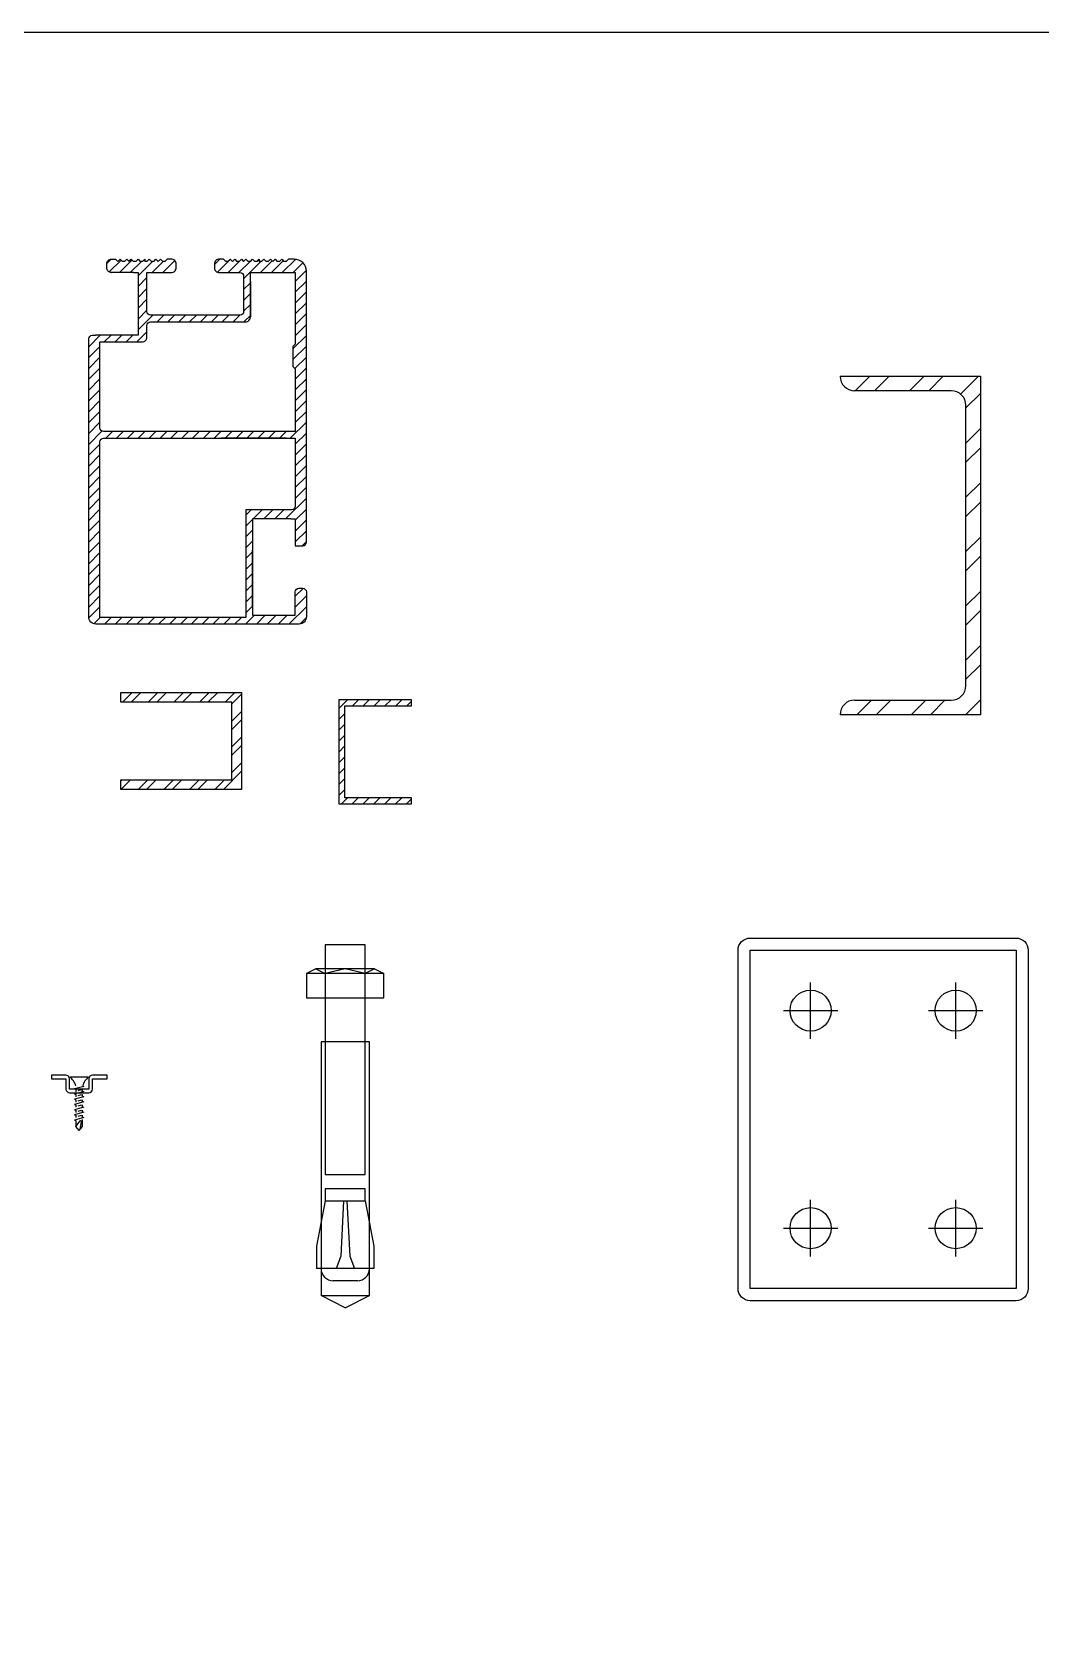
# Model space of a CAD drawing. Header units: millimetres. Extents: x -1461755 to -1310892, y 1449272 to 1531173.
# Drawn here: x -1317586 to -1317169, y 1510368 to 1511034 of the extents above; entities that cross this region are included whole.
import ezdxf

# ---------------------------------------------------------------- set-up
doc = ezdxf.new("R2010")
doc.units = ezdxf.units.MM
doc.header["$LTSCALE"] = 10
doc.layers.get('0').update_dxf_attribs({"linetype": 'CONTINUOUS'})
doc.layers.add('DOTE', color=1, linetype='CONTINUOUS')
doc.layers.add('铝合金', color=7, linetype='CONTINUOUS')

msp = doc.modelspace()

# ---------------------------------------------------------------- hatches: boundary and pattern name
h = msp.add_hatch()
h.set_pattern_fill('ANSI31', color=256, scale=2)
h.set_pattern_definition([(45, (-2117050.943, 1394921.611), (-2.24506403, 2.24506403), [])])
h.paths.add_polyline_path([(-1317493.28, 1510939.69), (-1317492.36, 1510940.63), (-1317492.36, 1510939.69), (-1317491.43, 1510939.69), (-1317490.5, 1510940.63), (-1317489.58, 1510939.69), (-1317488.65, 1510939.69), (-1317487.73, 1510940.63), (-1317486.79, 1510939.69), (-1317485.87, 1510940.63), (-1317484.95, 1510939.69), (-1317484.02, 1510939.69), (-1317483.09, 1510940.63), (-1317482.16, 1510939.69), (-1317481.24, 1510939.69), (-1317480.32, 1510940.63), (-1317477.9, 1510940.63, -0.414214), (-1317472.9, 1510935.63), (-1317472.9, 1510823.55, -0.414214), (-1317474.4, 1510822.05), (-1317477.53, 1510822.05), (-1317477.53, 1510831.31), (-1317477.53, 1510833.16), (-1317479.38, 1510833.16), (-1317493.28, 1510833.16), (-1317495.14, 1510833.16), (-1317495.14, 1510831.31), (-1317495.14, 1510793.33), (-1317477.53, 1510793.33), (-1317477.53, 1510794.26), (-1317477.53, 1510802.94, -0.414214), (-1317476.03, 1510804.44), (-1317474.4, 1510804.44, -0.414214), (-1317472.9, 1510802.94), (-1317472.9, 1510792.63, -0.414214), (-1317475.9, 1510789.63), (-1317558.27, 1510789.63), (-1317559.9, 1510789.63, -0.414214), (-1317562.9, 1510792.63), (-1317562.9, 1510793.33), (-1317562.9, 1510907.27), (-1317562.9, 1510907.62, -0.414214), (-1317561.4, 1510909.12), (-1317560.11, 1510909.12), (-1317542.52, 1510909.12), (-1317542.52, 1510933.27), (-1317542.52, 1510935.06), (-1317544.37, 1510935.06), (-1317553.48, 1510935.06, -0.414214), (-1317555.48, 1510937.06), (-1317555.48, 1510938.63, -0.414214), (-1317553.48, 1510940.63), (-1317551.78, 1510940.63), (-1317550.85, 1510939.69), (-1317549.92, 1510940.63), (-1317549, 1510939.69), (-1317548.07, 1510939.69), (-1317547.15, 1510940.63), (-1317546.22, 1510939.69), (-1317545.29, 1510940.63), (-1317544.37, 1510939.69), (-1317543.44, 1510939.69), (-1317542.52, 1510940.63), (-1317541.58, 1510939.69), (-1317540.66, 1510939.69), (-1317539.74, 1510940.63), (-1317539.74, 1510939.69), (-1317538.81, 1510939.69), (-1317537.88, 1510940.63), (-1317536.95, 1510939.69), (-1317536.03, 1510939.69), (-1317535.11, 1510940.63), (-1317534.17, 1510939.69), (-1317533.25, 1510940.63), (-1317532.32, 1510939.69), (-1317531.4, 1510939.69), (-1317530.47, 1510940.63), (-1317528.76, 1510940.63, -0.414214), (-1317526.76, 1510938.63), (-1317526.76, 1510937.06, -0.414214), (-1317528.76, 1510935.06), (-1317538.81, 1510935.06), (-1317538.81, 1510918.97, 0.414214), (-1317537.31, 1510917.47), (-1317500.35, 1510917.47, 0.414214), (-1317498.85, 1510918.97), (-1317498.85, 1510933.56, 0.414214), (-1317500.35, 1510935.06), (-1317504.4, 1510935.06), (-1317508.89, 1510935.06, -0.414214), (-1317510.89, 1510937.06), (-1317510.89, 1510938.63, -0.414214), (-1317508.89, 1510940.63), (-1317507.18, 1510940.63), (-1317506.25, 1510939.69), (-1317505.32, 1510939.69), (-1317504.4, 1510940.63), (-1317503.48, 1510939.69), (-1317502.55, 1510940.63), (-1317501.62, 1510939.69), (-1317500.69, 1510939.69), (-1317499.77, 1510940.63), (-1317498.85, 1510939.69), (-1317497.91, 1510940.63), (-1317496.99, 1510939.69), (-1317496.06, 1510939.69), (-1317495.14, 1510940.63), (-1317494.21, 1510939.69)])
h.paths.add_polyline_path([(-1317477.53, 1510869.29), (-1317556.41, 1510869.29), (-1317556.77, 1510869.29, -0.414214), (-1317558.27, 1510870.79), (-1317558.27, 1510906.35), (-1317557.33, 1510906.35), (-1317540.81, 1510906.35, 0.414214), (-1317538.81, 1510908.35), (-1317538.81, 1510911.9), (-1317538.81, 1510913.19, -0.414214), (-1317537.31, 1510914.69), (-1317536.03, 1510914.69), (-1317498.06, 1510914.69, 0.414214), (-1317496.06, 1510916.69), (-1317496.06, 1510935.06), (-1317494.21, 1510935.06), (-1317477.53, 1510935.06), (-1317477.53, 1510933.22), (-1317477.53, 1510905.42), (-1317478.46, 1510904.49), (-1317478.46, 1510896.16), (-1317477.53, 1510895.23), (-1317477.53, 1510870.22)], flags=16)
h.paths.add_polyline_path([(-1317477.53, 1510866.52), (-1317477.53, 1510839.47), (-1317477.53, 1510838.37, -0.414214), (-1317479.03, 1510836.87), (-1317497.91, 1510836.87), (-1317497.91, 1510794.26), (-1317497.91, 1510792.4), (-1317500.69, 1510792.4), (-1317556.41, 1510792.4), (-1317558.27, 1510792.4), (-1317558.27, 1510865.02, -0.414214), (-1317556.77, 1510866.52), (-1317556.41, 1510866.52), (-1317479.38, 1510866.52)], flags=16)
h = msp.add_hatch()
h.set_pattern_fill('STEEL', color=4, scale=10)
h.set_pattern_definition([(45, (-1341690.016, 1688736.832), (-11.2253202, 11.2253202), []), (45, (-1341690.016, 1688744.77), (-11.2253202, 11.2253202), [])])
h.paths.add_polyline_path([(-1317206.18, 1510886.17, -0.414214), (-1317200.18, 1510880.17), (-1317200.18, 1510764.17, -0.414214), (-1317206.18, 1510758.17), (-1317246.18, 1510758.17, 0.414214), (-1317252.18, 1510752.17), (-1317194.18, 1510752.17), (-1317194.18, 1510892.17), (-1317252.18, 1510892.17, 0.414214), (-1317246.18, 1510886.17)])
h = msp.add_hatch()
h.set_pattern_fill('ANSI31', color=256, scale=2)
h.set_pattern_definition([(45, (-2311210.9887, 1325046.5992), (-2.24506403, 2.24506403), [])])
h.paths.add_polyline_path([(-1317429.46, 1510755.79), (-1317429.46, 1510758.29), (-1317459.46, 1510758.29), (-1317459.46, 1510715.29), (-1317429.46, 1510715.29), (-1317429.46, 1510717.79), (-1317456.96, 1510717.79), (-1317456.96, 1510755.79)])
at = {"layer": '铝合金'}
h = msp.add_hatch(dxfattribs=at)
h.set_pattern_fill('金属', color=256, scale=3)
h.set_pattern_definition([(45, (-1459144.685, 1485388.677), (-5.30330086, 5.30330086), []), (45, (-1459141.149, 1485388.677), (-5.30330086, 5.30330086), [])])
h.paths.add_polyline_path([(-1317549.67, 1510761.28), (-1317499.67, 1510761.28), (-1317499.67, 1510721.28), (-1317549.67, 1510721.28), (-1317549.67, 1510725.28), (-1317503.67, 1510725.28), (-1317503.67, 1510757.28), (-1317549.67, 1510757.28)])

# ---------------------------------------------------------------- linework, layer by layer
for p, q in [((-1317252.18, 1510892.17, 0), (-1317252.18, 1510892.17, 0)), ((-1317252.18, 1510892.17, 0), (-1317194.18, 1510892.17, 0)), ((-1317194.18, 1510892.17, 0), (-1317194.18, 1510752.17, 0)), ((-1317206.18, 1510886.17, 0), (-1317246.18, 1510886.17, 0)), ((-1317200.18, 1510764.17, 0), (-1317200.18, 1510880.17, 0)), ((-1317246.18, 1510758.17, 0), (-1317206.18, 1510758.17, 0)), ((-1317252.18, 1510752.17, 0), (-1317252.18, 1510752.17, 0)), ((-1317194.18, 1510752.17, 0), (-1317252.18, 1510752.17, 0))]:
    msp.add_line(p, q)
at = {"color": 3}
for p, q in [((-1317468.94, 1510647.07, 0), (-1317472.82, 1510645.07, 0)), ((-1317444.69, 1510647.07, 0), (-1317468.94, 1510647.07, 0)), ((-1317468.94, 1510647.07, 0), (-1317465.07, 1510645.07, 0)), ((-1317456.82, 1510647.07, 0), (-1317465.07, 1510645.07, 0)), ((-1317448.57, 1510645.07, 0), (-1317456.82, 1510647.07, 0)), ((-1317444.69, 1510647.07, 0), (-1317448.57, 1510645.07, 0)), ((-1317444.69, 1510647.07, 0), (-1317440.82, 1510645.07, 0)), ((-1317465.07, 1510551.1, 0), (-1317468.7, 1510532.29, 0)), ((-1317457.51, 1510551.1, 0), (-1317458.69, 1510528.13, 0)), ((-1317456.13, 1510551.1, 0), (-1317454.95, 1510528.13, 0)), ((-1317448.57, 1510551.1, 0), (-1317444.94, 1510532.29, 0)), ((-1317468.7, 1510532.29, 0), (-1317468.7, 1510523.02, 0)), ((-1317444.94, 1510532.29, 0), (-1317444.94, 1510523.02, 0)), ((-1317458.69, 1510528.13, 0), (-1317460.6, 1510523.02, 0)), ((-1317454.95, 1510528.13, 0), (-1317453.04, 1510523.02, 0)), ((-1317444.94, 1510523.02, 0), (-1317468.7, 1510523.02, 0)), ((-1317466.82, 1510523.02, 0), (-1317466.82, 1510523.02, 0)), ((-1317451.82, 1510518.02, 0), (-1317461.82, 1510518.02, 0)), ((-1317446.82, 1510523.02, 0), (-1317446.82, 1510523.02, 0)), ((-1317456.82, 1510506.86, 0), (-1317466.82, 1510511.86, 0)), ((-1317456.82, 1510506.86, 0), (-1317446.82, 1510511.86, 0))]:
    msp.add_line(p, q, dxfattribs=at)
at = {"color": 4}
for p, q in [((-1317570.71, 1510602.3), (-1317562.96, 1510602.3)), ((-1317564.9, 1510598.41), (-1317568.77, 1510597.34)), ((-1317565.48, 1510598.57), (-1317564.9, 1510598.41)), ((-1317568.77, 1510597.34), (-1317568.19, 1510597.18)), ((-1317564.9, 1510596.27), (-1317568.77, 1510595.2)), ((-1317568.77, 1510595.2), (-1317568.19, 1510595.04)), ((-1317564.9, 1510594.12), (-1317568.77, 1510593.05)), ((-1317568.77, 1510593.05), (-1317568.19, 1510592.89)), ((-1317564.9, 1510591.98), (-1317568.77, 1510590.91)), ((-1317568.19, 1510597.18), (-1317568.19, 1510596.18)), ((-1317568.19, 1510595.04), (-1317568.19, 1510594.04)), ((-1317568.19, 1510592.89), (-1317568.19, 1510591.9)), ((-1317566.04, 1510597.02), (-1317567.48, 1510596.62)), ((-1317566.04, 1510594.88), (-1317567.48, 1510594.48)), ((-1317566.04, 1510592.74), (-1317567.48, 1510592.34)), ((-1317565.48, 1510596.43), (-1317565.48, 1510597.18)), ((-1317565.48, 1510596.43), (-1317564.9, 1510596.27)), ((-1317565.48, 1510594.29), (-1317565.48, 1510595.04)), ((-1317565.48, 1510594.29), (-1317564.9, 1510594.12)), ((-1317565.48, 1510592.14), (-1317565.48, 1510592.89)), ((-1317565.48, 1510592.14), (-1317564.9, 1510591.98)), ((-1317568.77, 1510590.91), (-1317568.19, 1510590.75)), ((-1317564.9, 1510589.84), (-1317568.77, 1510588.77)), ((-1317568.77, 1510588.77), (-1317568.19, 1510588.61)), ((-1317564.9, 1510587.7), (-1317568.77, 1510586.63)), ((-1317568.77, 1510586.63), (-1317568.19, 1510586.47)), ((-1317564.9, 1510585.56), (-1317568.77, 1510584.49)), ((-1317568.77, 1510584.49), (-1317568.19, 1510584.33)), ((-1317568.19, 1510590.75), (-1317568.19, 1510589.76)), ((-1317568.19, 1510588.61), (-1317568.19, 1510587.61)), ((-1317568.19, 1510586.47), (-1317568.19, 1510585.47)), ((-1317566.04, 1510590.6), (-1317567.48, 1510590.2)), ((-1317566.04, 1510588.45), (-1317567.48, 1510588.06)), ((-1317566.04, 1510586.31), (-1317567.48, 1510585.91)), ((-1317565.48, 1510590), (-1317565.48, 1510590.75)), ((-1317565.48, 1510590), (-1317564.9, 1510589.84)), ((-1317565.48, 1510587.86), (-1317565.48, 1510588.61)), ((-1317565.48, 1510587.86), (-1317564.9, 1510587.7)), ((-1317565.48, 1510585.72), (-1317565.48, 1510586.47)), ((-1317565.48, 1510585.72), (-1317564.9, 1510585.56)), ((-1317565.48, 1510581.83), (-1317565.48, 1510584.72)), ((-1317568.19, 1510584.33), (-1317568.19, 1510581.83)), ((-1317568.19, 1510581.83), (-1317566.42, 1510584.14)), ((-1317566.83, 1510580.14), (-1317568.19, 1510581.83)), ((-1317566.83, 1510580.14), (-1317565.48, 1510581.83)), ((-1317566.51, 1510580.64), (-1317565.95, 1510583.77))]:
    msp.add_line(p, q, dxfattribs=at)
msp.add_lwpolyline([(-1317987.92, 1511034.49), (-1316412.16, 1511034.49), (-1316412.16, 1507788.11), (-1317987.92, 1507788.11)], close=True)
for points in [[(-1317544.37, 1510935.06), (-1317553.63, 1510935.06), (-1317553.48, 1510935.06, -0.414214), (-1317555.48, 1510937.06), (-1317555.48, 1510938.63, -0.414214), (-1317553.48, 1510940.63), (-1317551.78, 1510940.63)], [(-1317505.32, 1510939.69), (-1317506.25, 1510939.69), (-1317507.18, 1510940.63), (-1317508.89, 1510940.63, 0.414214), (-1317510.89, 1510938.63), (-1317510.89, 1510937.06, 0.414214), (-1317508.89, 1510935.06), (-1317504.4, 1510935.06), (-1317500.35, 1510935.06, -0.414214), (-1317498.85, 1510933.56), (-1317498.85, 1510918.97, -0.414214), (-1317500.35, 1510917.47), (-1317537.31, 1510917.47, -0.414214), (-1317538.81, 1510918.97), (-1317538.81, 1510935.06), (-1317537.88, 1510935.06), (-1317528.76, 1510935.06, 0.414214), (-1317526.76, 1510937.06), (-1317526.76, 1510938.63, 0.414214), (-1317528.76, 1510940.63), (-1317530.47, 1510940.63), (-1317531.4, 1510939.69), (-1317532.32, 1510939.69)], [(-1317477.53, 1510822.05), (-1317474.4, 1510822.05, 0.414214), (-1317472.9, 1510823.55), (-1317472.9, 1510935.63, 0.414214), (-1317477.9, 1510940.63), (-1317480.32, 1510940.63), (-1317481.24, 1510939.69), (-1317482.16, 1510939.69)], [(-1317562.9, 1510907.27), (-1317562.9, 1510907.62, -0.414214), (-1317561.4, 1510909.12), (-1317560.11, 1510909.12)], [(-1317497.91, 1510836.87), (-1317497.91, 1510794.26), (-1317497.91, 1510792.4), (-1317500.69, 1510792.4), (-1317556.41, 1510792.4), (-1317558.27, 1510792.4), (-1317558.27, 1510865.02, -0.414214), (-1317556.77, 1510866.52), (-1317556.41, 1510866.52), (-1317479.38, 1510866.52), (-1317477.53, 1510866.52), (-1317477.53, 1510839.47), (-1317477.53, 1510838.37, -0.414214), (-1317479.03, 1510836.87), (-1317497.91, 1510836.87)], [(-1317493.28, 1510833.16), (-1317495.14, 1510833.16), (-1317495.14, 1510831.31), (-1317495.14, 1510793.33), (-1317495.14, 1510793.33), (-1317495.14, 1510793.33), (-1317477.53, 1510793.33), (-1317477.53, 1510794.26), (-1317477.53, 1510802.94, -0.414214), (-1317476.03, 1510804.44), (-1317474.4, 1510804.44, -0.414214), (-1317472.9, 1510802.94), (-1317472.9, 1510792.63, -0.414214), (-1317475.9, 1510789.63), (-1317558.27, 1510789.63)], [(-1317558.27, 1510789.63), (-1317559.9, 1510789.63, -0.414214), (-1317562.9, 1510792.63), (-1317562.9, 1510793.33)]]:
    msp.add_lwpolyline(points, format="xyb")
for points in [[(-1317550.85, 1510939.69), (-1317551.78, 1510940.63)], [(-1317550.85, 1510939.69), (-1317549.92, 1510940.63), (-1317549, 1510939.69)], [(-1317548.07, 1510939.69), (-1317549, 1510939.69)], [(-1317548.07, 1510939.69), (-1317547.15, 1510940.63), (-1317546.22, 1510939.69)], [(-1317546.22, 1510939.69), (-1317545.29, 1510940.63), (-1317544.37, 1510939.69)], [(-1317543.44, 1510939.69), (-1317544.37, 1510939.69)], [(-1317543.44, 1510939.69), (-1317542.52, 1510940.63), (-1317541.58, 1510939.69)], [(-1317540.66, 1510939.69), (-1317541.58, 1510939.69)], [(-1317540.66, 1510939.69), (-1317539.74, 1510940.63), (-1317539.74, 1510939.69)], [(-1317538.81, 1510939.69), (-1317539.74, 1510939.69)], [(-1317538.81, 1510939.69), (-1317537.88, 1510940.63), (-1317536.95, 1510939.69)], [(-1317536.03, 1510939.69), (-1317536.95, 1510939.69)], [(-1317536.03, 1510939.69), (-1317535.11, 1510940.63), (-1317534.17, 1510939.69)], [(-1317534.17, 1510939.69), (-1317533.25, 1510940.63), (-1317532.32, 1510939.69)], [(-1317505.32, 1510939.69), (-1317504.4, 1510940.63), (-1317503.48, 1510939.69)], [(-1317503.48, 1510939.69), (-1317502.55, 1510940.63), (-1317501.62, 1510939.69)], [(-1317500.69, 1510939.69), (-1317501.62, 1510939.69)], [(-1317500.69, 1510939.69), (-1317499.77, 1510940.63), (-1317498.85, 1510939.69)], [(-1317498.85, 1510939.69), (-1317497.91, 1510940.63), (-1317496.99, 1510939.69)], [(-1317496.06, 1510939.69), (-1317496.99, 1510939.69)], [(-1317496.06, 1510939.69), (-1317495.14, 1510940.63), (-1317494.21, 1510939.69)], [(-1317493.28, 1510939.69), (-1317494.21, 1510939.69)], [(-1317493.28, 1510939.69), (-1317492.36, 1510940.63), (-1317492.36, 1510939.69)], [(-1317491.43, 1510939.69), (-1317492.36, 1510939.69)], [(-1317491.43, 1510939.69), (-1317490.5, 1510940.63), (-1317489.58, 1510939.69)], [(-1317488.65, 1510939.69), (-1317489.58, 1510939.69)], [(-1317488.65, 1510939.69), (-1317487.73, 1510940.63), (-1317486.79, 1510939.69)], [(-1317486.79, 1510939.69), (-1317485.87, 1510940.63), (-1317484.95, 1510939.69)], [(-1317484.02, 1510939.69), (-1317484.95, 1510939.69)], [(-1317484.02, 1510939.69), (-1317483.09, 1510940.63), (-1317482.16, 1510939.69)], [(-1317544.37, 1510935.06), (-1317542.52, 1510935.06), (-1317542.52, 1510933.27), (-1317542.52, 1510909.12), (-1317543.44, 1510909.12), (-1317560.11, 1510909.12)], [(-1317542.52, 1510931.36), (-1317542.52, 1510911.9)], [(-1317498.85, 1510931.36), (-1317498.85, 1510919.32)], [(-1317496.06, 1510931.36), (-1317496.06, 1510916.69)], [(-1317562.9, 1510793.33), (-1317562.9, 1510907.27)], [(-1317481.24, 1510869.29), (-1317508.11, 1510869.29)], [(-1317481.24, 1510866.52), (-1317508.11, 1510866.52)], [(-1317497.91, 1510831.31), (-1317497.91, 1510802.59)], [(-1317479.38, 1510833.16), (-1317493.28, 1510833.16)], [(-1317479.38, 1510833.16), (-1317477.53, 1510833.16), (-1317477.53, 1510831.31), (-1317477.53, 1510822.05)], [(-1317495.14, 1510829.46), (-1317495.14, 1510802.59)], [(-1317495.14, 1510797.03), (-1317495.14, 1510820.2)], [(-1317502.55, 1510792.4), (-1317533.25, 1510792.4)], [(-1317429.46, 1510755.79), (-1317429.46, 1510758.29), (-1317459.46, 1510758.29), (-1317459.46, 1510715.29), (-1317429.46, 1510715.29), (-1317429.46, 1510717.79), (-1317456.96, 1510717.79), (-1317456.96, 1510755.79), (-1317429.46, 1510755.79)]]:
    msp.add_lwpolyline(points)
msp.add_lwpolyline([(-1317538.81, 1510908.35), (-1317538.81, 1510911.9), (-1317538.81, 1510913.19, -0.414214), (-1317537.31, 1510914.69), (-1317536.03, 1510914.69), (-1317498.06, 1510914.69, 0.414214), (-1317496.06, 1510916.69), (-1317496.06, 1510935.06), (-1317494.21, 1510935.06), (-1317477.53, 1510935.06), (-1317477.53, 1510933.22), (-1317477.53, 1510905.42), (-1317478.46, 1510904.49), (-1317478.46, 1510896.16), (-1317477.53, 1510895.23), (-1317477.53, 1510870.22), (-1317477.53, 1510869.29), (-1317556.41, 1510869.29), (-1317556.77, 1510869.29, -0.414214), (-1317558.27, 1510870.79), (-1317558.27, 1510906.35), (-1317557.33, 1510906.35), (-1317540.81, 1510906.35, 0.414214)], format="xyb", close=True)
at = {"elevation": 0}
msp.add_lwpolyline([(-1317294.38, 1510514.75), (-1317294.38, 1510654.75, -0.414214), (-1317289.38, 1510659.75), (-1317179.38, 1510659.75, -0.414214), (-1317174.38, 1510654.75), (-1317174.38, 1510514.75, -0.414214), (-1317179.38, 1510509.75), (-1317289.38, 1510509.75, -0.414214)], format="xyb", close=True, dxfattribs=at)
at = {"color": 3, "elevation": 0}
for points in [[(-1317448.57, 1510657.01), (-1317465.07, 1510657.01), (-1317465.07, 1510562.01), (-1317448.57, 1510562.01)], [(-1317440.82, 1510645.07), (-1317472.82, 1510645.07), (-1317472.82, 1510635.07), (-1317440.82, 1510635.07)], [(-1317446.82, 1510616.86), (-1317466.82, 1510616.86), (-1317466.82, 1510511.86), (-1317446.82, 1510511.86)], [(-1317448.57, 1510556.08), (-1317465.07, 1510556.08), (-1317465.07, 1510551.1), (-1317448.57, 1510551.1)]]:
    msp.add_lwpolyline(points, close=True, dxfattribs=at)
at = {"elevation": 0}
msp.add_lwpolyline([(-1317289.38, 1510514.75), (-1317289.38, 1510654.75), (-1317179.38, 1510654.75), (-1317179.38, 1510514.75)], close=True, dxfattribs=at)
at = {"color": 4}
msp.add_lwpolyline([(-1317570.83, 1510601.53, 0.414214), (-1317572.33, 1510603.03), (-1317578.33, 1510603.03), (-1317578.33, 1510601.53), (-1317572.33, 1510601.53), (-1317572.33, 1510597.28, 0.414214), (-1317570.83, 1510595.78), (-1317562.83, 1510595.78, 0.414214), (-1317561.33, 1510597.28), (-1317561.33, 1510601.53), (-1317555.33, 1510601.53), (-1317555.33, 1510603.03), (-1317561.33, 1510603.03, 0.414214), (-1317562.83, 1510601.53), (-1317562.83, 1510597.28), (-1317570.83, 1510597.28)], format="xyb", close=True, dxfattribs=at)
for centre in [(-1317264.38, 1510629.75, 0), (-1317204.38, 1510629.75, 0), (-1317264.38, 1510539.75, 0), (-1317204.38, 1510539.75, 0)]:
    msp.add_circle(centre, 8.5)
for centre, start, end in [((-1317246.18, 1510892.17, 0), 180, 270), ((-1317206.18, 1510880.17, 0), 0, 90), ((-1317206.18, 1510880.17, 0), 0, 90), ((-1317246.18, 1510752.17, 0), 90, 180), ((-1317206.18, 1510764.17, 0), 270, 0)]:
    msp.add_arc(centre, 6, start, end)
at = {"color": 3}
for centre, start, end in [((-1317461.82, 1510523.02, 0), 180, 270), ((-1317451.82, 1510523.02, 0), 270, 0)]:
    msp.add_arc(centre, 5, start, end, dxfattribs=at)
at = {"color": 4}
for centre, start_param, end_param in [((-1317573.79, 1510595.47), -1.168466, -0.530621), ((-1317559.88, 1510595.47), 0.530621, 1.168466)]:
    msp.add_ellipse(centre, major_axis=(0, 7.91), ratio=0.769231, start_param=start_param, end_param=end_param, dxfattribs=at)
at = {"color": 4, "extrusion": (0, 0, -1)}
msp.add_ellipse((-1317566.24, 1510583.85), major_axis=(0, 0.378), ratio=0.769231, start_param=-0.691343, end_param=1.798851, dxfattribs=at)
at = {"layer": 'DOTE'}
for p, q in [((-1317264.38, 1510618.07, 0), (-1317264.38, 1510641.43, 0)), ((-1317204.38, 1510618.07, 0), (-1317204.38, 1510641.43, 0)), ((-1317275.61, 1510629.75, 0), (-1317253.14, 1510629.75, 0)), ((-1317215.61, 1510629.75, 0), (-1317193.14, 1510629.75, 0)), ((-1317264.38, 1510528.07, 0), (-1317264.38, 1510551.43, 0)), ((-1317204.38, 1510528.07, 0), (-1317204.38, 1510551.43, 0)), ((-1317275.61, 1510539.75, 0), (-1317253.14, 1510539.75, 0)), ((-1317215.61, 1510539.75, 0), (-1317193.14, 1510539.75, 0))]:
    msp.add_line(p, q, dxfattribs=at)
at = {"layer": '铝合金', "elevation": 0}
msp.add_lwpolyline([(-1317549.67, 1510761.28), (-1317499.67, 1510761.28), (-1317499.67, 1510721.28), (-1317549.67, 1510721.28), (-1317549.67, 1510725.28), (-1317503.67, 1510725.28), (-1317503.67, 1510757.28), (-1317549.67, 1510757.28), (-1317549.67, 1510761.28)], dxfattribs=at)

doc.saveas('drawing.dxf')
